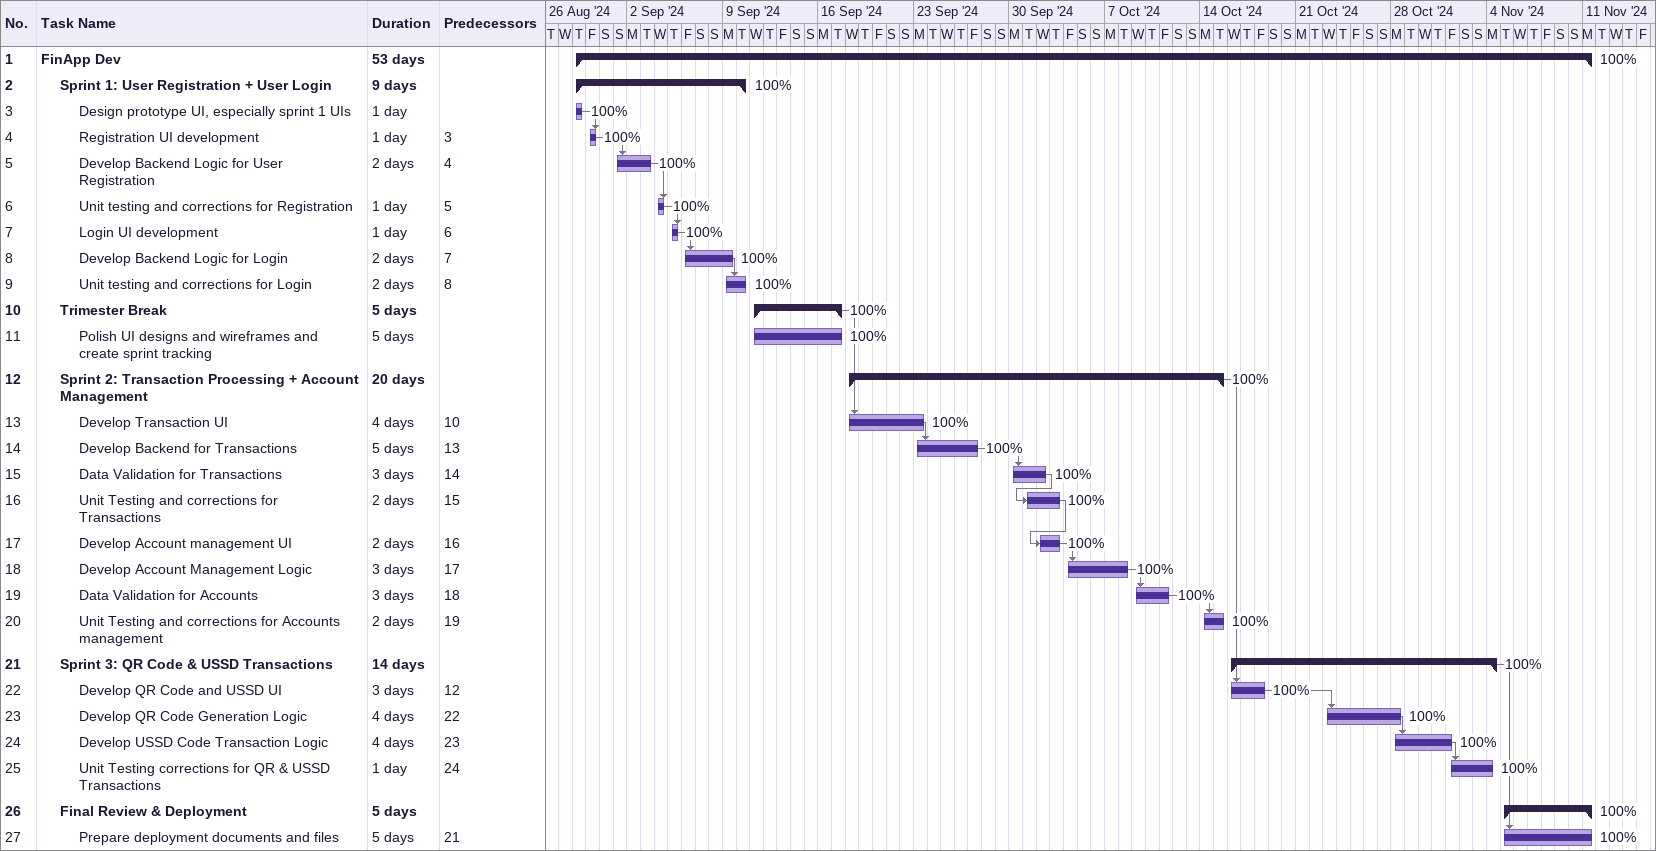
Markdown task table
| ID | Level | Task | Duration | Start | Finish | Predecessors | % complete |
|---|---|---|---|---|---|---|---|
| 1 | 1 | **FinApp Dev** | 53d | 2024-08-29 | 2024-11-11 |  | 100 |
| 2 | 2 | **Sprint 1: User Registration + User Login** | 9d | 2024-08-29 | 2024-09-10 |  | 100 |
| 3 | 3 | Design prototype UI, especially sprint 1 UIs | 1d | 2024-08-29 | 2024-08-29 |  | 100 |
| 4 | 3 | Registration UI development | 1d | 2024-08-30 | 2024-08-30 | 3 | 100 |
| 5 | 3 | Develop Backend Logic for User Registration | 2d | 2024-09-01 | 2024-09-03 | 4 | 100 |
| 6 | 3 | Unit testing and corrections for Registration | 1d | 2024-09-04 | 2024-09-04 | 5 | 100 |
| 7 | 3 | Login UI development | 1d | 2024-09-05 | 2024-09-05 | 6 | 100 |
| 8 | 3 | Develop Backend Logic for Login | 2d | 2024-09-06 | 2024-09-09 | 7 | 100 |
| 9 | 3 | Unit testing and corrections for Login | 2d | 2024-09-09 | 2024-09-10 | 8 | 100 |
| 10 | 2 | **Trimester Break** | 5d | 2024-09-11 | 2024-09-17 |  | 100 |
| 11 | 3 | Polish UI designs and wireframes and create sprint tracking | 5d | 2024-09-11 | 2024-09-17 |  | 100 |
| 12 | 2 | **Sprint 2: Transaction Processing + Account Management** | 20d | 2024-09-18 | 2024-10-15 |  | 100 |
| 13 | 3 | Develop Transaction UI | 4d | 2024-09-18 | 2024-09-23 | 10 | 100 |
| 14 | 3 | Develop Backend for Transactions | 5d | 2024-09-23 | 2024-09-27 | 13 | 100 |
| 15 | 3 | Data Validation for Transactions | 3d | 2024-09-30 | 2024-10-02 | 14 | 100 |
| 16 | 3 | Unit Testing and corrections for Transactions | 2d | 2024-10-01 | 2024-10-03 | 15 | 100 |
| 17 | 3 | Develop Account management UI | 2d | 2024-10-02 | 2024-10-03 | 16 | 100 |
| 18 | 3 | Develop Account Management Logic | 3d | 2024-10-04 | 2024-10-08 | 17 | 100 |
| 19 | 3 | Data Validation for Accounts | 3d | 2024-10-09 | 2024-10-11 | 18 | 100 |
| 20 | 3 | Unit Testing and corrections for Accounts management | 2d | 2024-10-14 | 2024-10-15 | 19 | 100 |
| 21 | 2 | **Sprint 3: QR Code & USSD Transactions** | 14d | 2024-10-16 | 2024-11-04 |  | 100 |
| 22 | 3 | Develop QR Code and USSD UI | 3d | 2024-10-16 | 2024-10-18 | 12 | 100 |
| 23 | 3 | Develop QR Code Generation Logic | 4d | 2024-10-23 | 2024-10-28 | 22 | 100 |
| 24 | 3 | Develop USSD Code Transaction Logic | 4d | 2024-10-28 | 2024-11-01 | 23 | 100 |
| 25 | 3 | Unit Testing corrections for QR & USSD Transactions | 1d | 2024-11-01 | 2024-11-04 | 24 | 100 |
| 26 | 2 | **Final Review & Deployment** | 5d | 2024-11-05 | 2024-11-11 |  | 100 |
| 27 | 3 | Prepare deployment documents and files | 5d | 2024-11-05 | 2024-11-11 | 21 | 100 |
